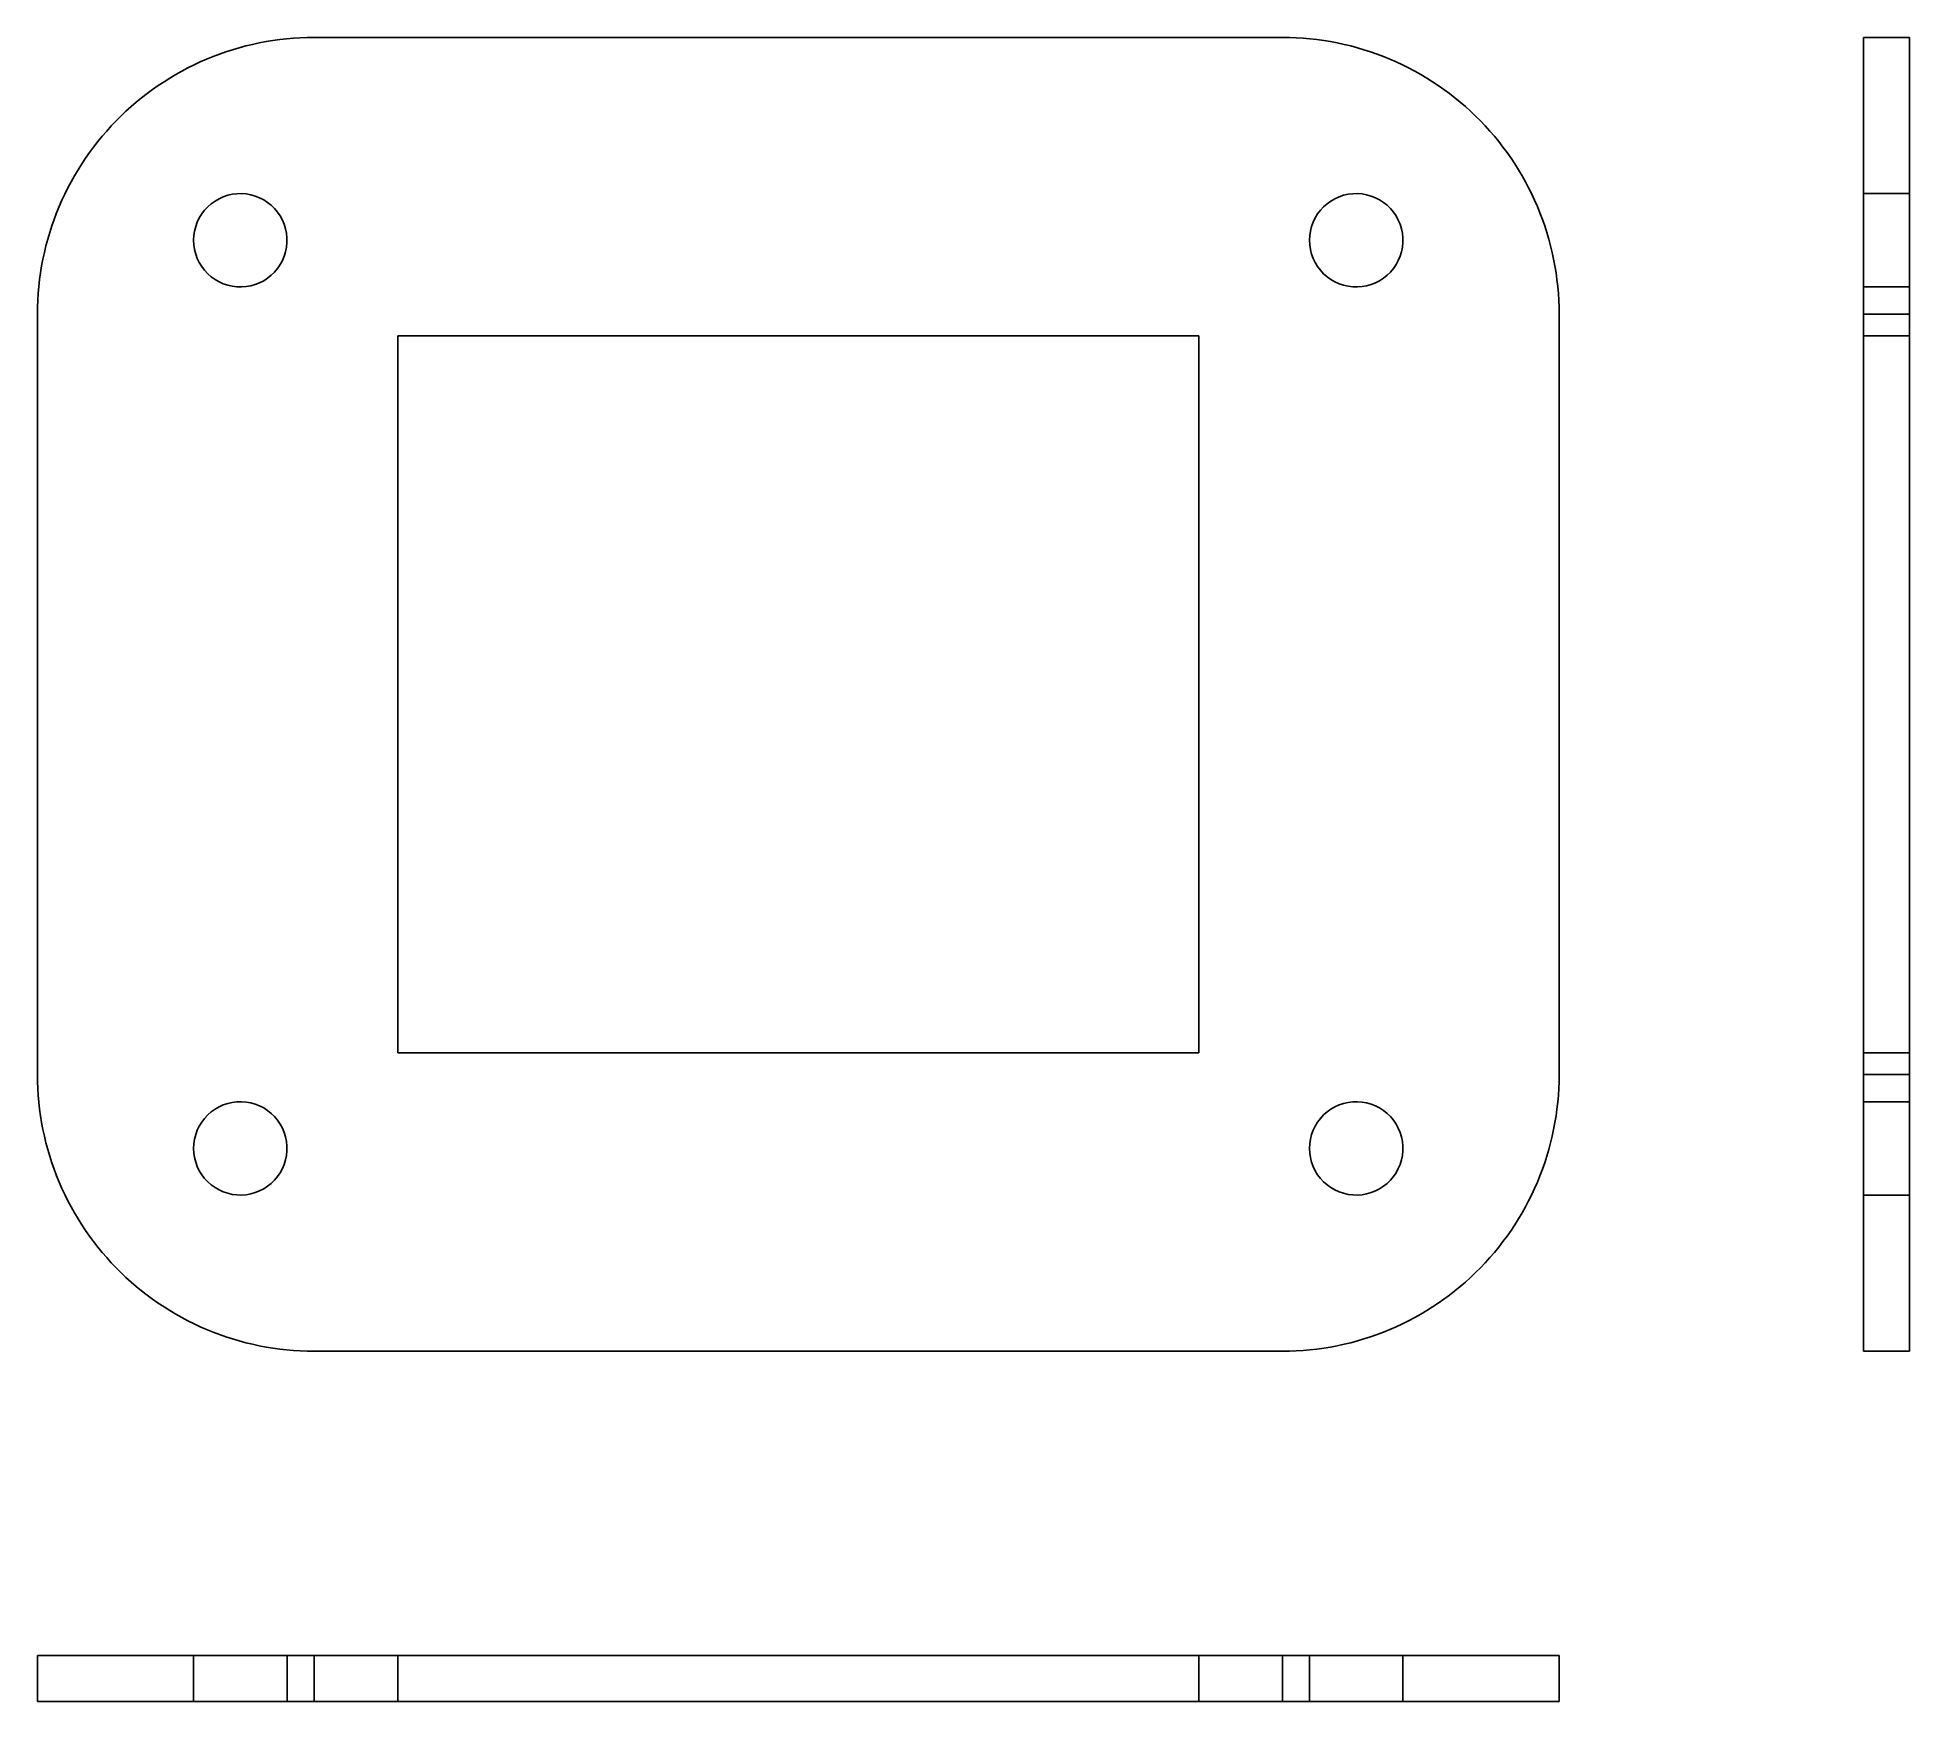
# Model space of a CAD drawing. Extents: x 0 to 1.85, y 0 to 1.64.
import ezdxf

# ---------------------------------------------------------------- set-up
doc = ezdxf.new("R2010")
doc.units = 0
doc.linetypes.add('HIDDEN', pattern=[0.075, 0.050025, -0.024975])
for name, color, linetype in [('FRONT', 7, 'CONTINUOUS'), ('LEFT', 7, 'CONTINUOUS'), ('LEFT_HID', 7, 'HIDDEN'), ('TOP', 7, 'CONTINUOUS'), ('TOP_HID', 7, 'HIDDEN')]:
    doc.layers.add(name, color=color, linetype=linetype)

msp = doc.modelspace()

# ---------------------------------------------------------------- linework, layer by layer
at = {"layer": 'FRONT'}
for p, q in [((0.179449, 1.624462), (0.173089, 1.622056)), ((0.185867, 1.626707), (0.179449, 1.624462)), ((0.192339, 1.628793), (0.185867, 1.626707)), ((0.198862, 1.630716), (0.192339, 1.628793)), ((0.20543, 1.632476), (0.198862, 1.630716)), ((0.21204, 1.634071), (0.20543, 1.632476)), ((0.218687, 1.635502), (0.21204, 1.634071)), ((0.225369, 1.636766), (0.218687, 1.635502)), ((0.232079, 1.637863), (0.225369, 1.636766)), ((0.238815, 1.638793), (0.232079, 1.637863)), ((0.245572, 1.639554), (0.238815, 1.638793)), ((0.252346, 1.640146), (0.245572, 1.639554)), ((0.259133, 1.64057), (0.252346, 1.640146)), ((0.265928, 1.640824), (0.259133, 1.64057)), ((0.272727, 1.640909), (0.265928, 1.640824)), ((1.227273, 1.640909), (0.272727, 1.640909)), ((1.234072, 1.640824), (1.227273, 1.640909)), ((1.240867, 1.64057), (1.234072, 1.640824)), ((1.247654, 1.640146), (1.240867, 1.64057)), ((1.254428, 1.639554), (1.247654, 1.640146)), ((1.261185, 1.638793), (1.254428, 1.639554)), ((1.267921, 1.637863), (1.261185, 1.638793)), ((1.274631, 1.636766), (1.267921, 1.637863)), ((1.281313, 1.635502), (1.274631, 1.636766)), ((1.28796, 1.634071), (1.281313, 1.635502)), ((1.29457, 1.632476), (1.28796, 1.634071)), ((1.301138, 1.630716), (1.29457, 1.632476)), ((1.307661, 1.628793), (1.301138, 1.630716)), ((1.314133, 1.626707), (1.307661, 1.628793)), ((1.320551, 1.624462), (1.314133, 1.626707)), ((1.326911, 1.622056), (1.320551, 1.624462)), ((0.142294, 1.607697), (0.136364, 1.604371)), ((0.148306, 1.610874), (0.142294, 1.607697)), ((0.154395, 1.613901), (0.148306, 1.610874)), ((0.160558, 1.616774), (0.154395, 1.613901)), ((0.166791, 1.619494), (0.160558, 1.616774)), ((0.173089, 1.622056), (0.166791, 1.619494)), ((1.333209, 1.619494), (1.326911, 1.622056)), ((1.339442, 1.616774), (1.333209, 1.619494)), ((1.345605, 1.613901), (1.339442, 1.616774)), ((1.351694, 1.610874), (1.345605, 1.613901)), ((1.357706, 1.607697), (1.351694, 1.610874)), ((1.363636, 1.604371), (1.357706, 1.607697)), ((0.113524, 1.589619), (0.108053, 1.585582)), ((0.119095, 1.59352), (0.113524, 1.589619)), ((0.12476, 1.59728), (0.119095, 1.59352)), ((0.130518, 1.600898), (0.12476, 1.59728)), ((0.136364, 1.604371), (0.130518, 1.600898)), ((1.369482, 1.600898), (1.363636, 1.604371)), ((1.37524, 1.59728), (1.369482, 1.600898)), ((1.380905, 1.59352), (1.37524, 1.59728)), ((1.386476, 1.589619), (1.380905, 1.59352)), ((1.391947, 1.585582), (1.386476, 1.589619)), ((0.092267, 1.572668), (0.087226, 1.568105)), ((0.097422, 1.577103), (0.092267, 1.572668)), ((0.102685, 1.581409), (0.097422, 1.577103)), ((0.108053, 1.585582), (0.102685, 1.581409)), ((1.397315, 1.581409), (1.391947, 1.585582)), ((1.402578, 1.577103), (1.397315, 1.581409)), ((1.407733, 1.572668), (1.402578, 1.577103)), ((1.412774, 1.568105), (1.407733, 1.572668)), ((0.072804, 1.553683), (0.068241, 1.548642)), ((0.077491, 1.55861), (0.072804, 1.553683)), ((0.082299, 1.563418), (0.077491, 1.55861)), ((0.087226, 1.568105), (0.082299, 1.563418)), ((1.417701, 1.563418), (1.412774, 1.568105)), ((1.422509, 1.55861), (1.417701, 1.563418)), ((1.427196, 1.553683), (1.422509, 1.55861)), ((1.431759, 1.548642), (1.427196, 1.553683)), ((0.055327, 1.532856), (0.05129, 1.527385)), ((0.059501, 1.538224), (0.055327, 1.532856)), ((0.063806, 1.543488), (0.059501, 1.538224)), ((0.068241, 1.548642), (0.063806, 1.543488)), ((1.436194, 1.543488), (1.431759, 1.548642)), ((1.440499, 1.538224), (1.436194, 1.543488)), ((1.444673, 1.532856), (1.440499, 1.538224)), ((1.44871, 1.527385), (1.444673, 1.532856)), ((0.043629, 1.516149), (0.040012, 1.510391)), ((0.047389, 1.521815), (0.043629, 1.516149)), ((0.05129, 1.527385), (0.047389, 1.521815)), ((1.452611, 1.521815), (1.44871, 1.527385)), ((1.456371, 1.516149), (1.452611, 1.521815)), ((1.459988, 1.510391), (1.456371, 1.516149)), ((0.033212, 1.498615), (0.030035, 1.492603)), ((0.036539, 1.504545), (0.033212, 1.498615)), ((0.040012, 1.510391), (0.036539, 1.504545)), ((1.463461, 1.504545), (1.459988, 1.510391)), ((1.466788, 1.498615), (1.463461, 1.504545)), ((1.469965, 1.492603), (1.466788, 1.498615)), ((0.024135, 1.480351), (0.021416, 1.474119)), ((0.027008, 1.486514), (0.024135, 1.480351)), ((0.030035, 1.492603), (0.027008, 1.486514)), ((0.171305, 1.476891), (0.167865, 1.473855)), ((0.175031, 1.479569), (0.171305, 1.476891)), ((0.179004, 1.481863), (0.175031, 1.479569)), ((0.183186, 1.48375), (0.179004, 1.481863)), ((0.187535, 1.485212), (0.183186, 1.48375)), ((0.192008, 1.486233), (0.187535, 1.485212)), ((0.196561, 1.486803), (0.192008, 1.486233)), ((0.201147, 1.486918), (0.196561, 1.486803)), ((0.205723, 1.486575), (0.201147, 1.486918)), ((0.210241, 1.485778), (0.205723, 1.486575)), ((0.214658, 1.484535), (0.210241, 1.485778)), ((0.218929, 1.482859), (0.214658, 1.484535)), ((0.223011, 1.480766), (0.218929, 1.482859)), ((0.226865, 1.478277), (0.223011, 1.480766)), ((0.230453, 1.475416), (0.226865, 1.478277)), ((1.271305, 1.476891), (1.267865, 1.473855)), ((1.275031, 1.479569), (1.271305, 1.476891)), ((1.279004, 1.481863), (1.275031, 1.479569)), ((1.283186, 1.48375), (1.279004, 1.481863)), ((1.287535, 1.485212), (1.283186, 1.48375)), ((1.292008, 1.486233), (1.287535, 1.485212)), ((1.296561, 1.486803), (1.292008, 1.486233)), ((1.301147, 1.486918), (1.296561, 1.486803)), ((1.305723, 1.486575), (1.301147, 1.486918)), ((1.310241, 1.485778), (1.305723, 1.486575)), ((1.314658, 1.484535), (1.310241, 1.485778)), ((1.318929, 1.482859), (1.314658, 1.484535)), ((1.323011, 1.480766), (1.318929, 1.482859)), ((1.326865, 1.478277), (1.323011, 1.480766)), ((1.330453, 1.475416), (1.326865, 1.478277)), ((1.472992, 1.486514), (1.469965, 1.492603)), ((1.475865, 1.480351), (1.472992, 1.486514)), ((1.478584, 1.474119), (1.475865, 1.480351)), ((0.016447, 1.46146), (0.014202, 1.455042)), ((0.018853, 1.46782), (0.016447, 1.46146)), ((0.021416, 1.474119), (0.018853, 1.46782)), ((0.157591, 1.458786), (0.156022, 1.454475)), ((0.159582, 1.46292), (0.157591, 1.458786)), ((0.161974, 1.466835), (0.159582, 1.46292)), ((0.164745, 1.470492), (0.161974, 1.466835)), ((0.167865, 1.473855), (0.164745, 1.470492)), ((0.233737, 1.472212), (0.230453, 1.475416)), ((0.236686, 1.468698), (0.233737, 1.472212)), ((0.239271, 1.464907), (0.236686, 1.468698)), ((0.241465, 1.460878), (0.239271, 1.464907)), ((0.243247, 1.45665), (0.241465, 1.460878)), ((1.257591, 1.458786), (1.256022, 1.454475)), ((1.259582, 1.46292), (1.257591, 1.458786)), ((1.261974, 1.466835), (1.259582, 1.46292)), ((1.264745, 1.470492), (1.261974, 1.466835)), ((1.267865, 1.473855), (1.264745, 1.470492)), ((1.333737, 1.472212), (1.330453, 1.475416)), ((1.336686, 1.468698), (1.333737, 1.472212)), ((1.339271, 1.464907), (1.336686, 1.468698)), ((1.341465, 1.460878), (1.339271, 1.464907)), ((1.343247, 1.45665), (1.341465, 1.460878)), ((1.481147, 1.46782), (1.478584, 1.474119)), ((1.483553, 1.46146), (1.481147, 1.46782)), ((1.485798, 1.455042), (1.483553, 1.46146)), ((0.010193, 1.442047), (0.008433, 1.435479)), ((0.012117, 1.44857), (0.010193, 1.442047)), ((0.014202, 1.455042), (0.012117, 1.44857)), ((0.154206, 1.445491), (0.153977, 1.440909)), ((0.153977, 1.440909), (0.154206, 1.436327)), ((0.15489, 1.450028), (0.154206, 1.445491)), ((0.156022, 1.454475), (0.15489, 1.450028)), ((0.2446, 1.452266), (0.243247, 1.45665)), ((0.245509, 1.447768), (0.2446, 1.452266)), ((0.245966, 1.443203), (0.245509, 1.447768)), ((0.245966, 1.438615), (0.245966, 1.443203)), ((1.254206, 1.445491), (1.253977, 1.440909)), ((1.253977, 1.440909), (1.254206, 1.436327)), ((1.25489, 1.450028), (1.254206, 1.445491)), ((1.256022, 1.454475), (1.25489, 1.450028)), ((1.3446, 1.452266), (1.343247, 1.45665)), ((1.345509, 1.447768), (1.3446, 1.452266)), ((1.345966, 1.443203), (1.345509, 1.447768)), ((1.345966, 1.438615), (1.345966, 1.443203)), ((1.487883, 1.44857), (1.485798, 1.455042)), ((1.489807, 1.442047), (1.487883, 1.44857)), ((1.491567, 1.435479), (1.489807, 1.442047)), ((0.005408, 1.422222), (0.004143, 1.41554)), ((0.006838, 1.428869), (0.005408, 1.422222)), ((0.008433, 1.435479), (0.006838, 1.428869)), ((0.154206, 1.436327), (0.15489, 1.43179)), ((0.15489, 1.43179), (0.156022, 1.427344)), ((0.156022, 1.427344), (0.157591, 1.423032)), ((0.157591, 1.423032), (0.159582, 1.418899)), ((0.241465, 1.420941), (0.243247, 1.425168)), ((0.243247, 1.425168), (0.2446, 1.429553)), ((0.2446, 1.429553), (0.245509, 1.43405)), ((0.245509, 1.43405), (0.245966, 1.438615)), ((1.254206, 1.436327), (1.25489, 1.43179)), ((1.25489, 1.43179), (1.256022, 1.427344)), ((1.256022, 1.427344), (1.257591, 1.423032)), ((1.257591, 1.423032), (1.259582, 1.418899)), ((1.341465, 1.420941), (1.343247, 1.425168)), ((1.343247, 1.425168), (1.3446, 1.429553)), ((1.3446, 1.429553), (1.345509, 1.43405)), ((1.345509, 1.43405), (1.345966, 1.438615)), ((1.493162, 1.428869), (1.491567, 1.435479)), ((1.494592, 1.422222), (1.493162, 1.428869)), ((1.495857, 1.41554), (1.494592, 1.422222)), ((0.003046, 1.40883), (0.002117, 1.402094)), ((0.004143, 1.41554), (0.003046, 1.40883)), ((0.159582, 1.418899), (0.161974, 1.414984)), ((0.161974, 1.414984), (0.164745, 1.411326)), ((0.164745, 1.411326), (0.167865, 1.407963)), ((0.167865, 1.407963), (0.171305, 1.404927)), ((0.171305, 1.404927), (0.175031, 1.402249)), ((0.223011, 1.401052), (0.226865, 1.403541)), ((0.226865, 1.403541), (0.230453, 1.406402)), ((0.230453, 1.406402), (0.233737, 1.409606)), ((0.233737, 1.409606), (0.236686, 1.41312)), ((0.236686, 1.41312), (0.239271, 1.416911)), ((0.239271, 1.416911), (0.241465, 1.420941)), ((1.259582, 1.418899), (1.261974, 1.414984)), ((1.261974, 1.414984), (1.264745, 1.411326)), ((1.264745, 1.411326), (1.267865, 1.407963)), ((1.267865, 1.407963), (1.271305, 1.404927)), ((1.271305, 1.404927), (1.275031, 1.402249)), ((1.323011, 1.401052), (1.326865, 1.403541)), ((1.326865, 1.403541), (1.330453, 1.406402)), ((1.330453, 1.406402), (1.333737, 1.409606)), ((1.333737, 1.409606), (1.336686, 1.41312)), ((1.336686, 1.41312), (1.339271, 1.416911)), ((1.339271, 1.416911), (1.341465, 1.420941)), ((1.496954, 1.40883), (1.495857, 1.41554)), ((1.497883, 1.402094), (1.496954, 1.40883)), ((0.000763, 1.388563), (0.000339, 1.381776)), ((0.001355, 1.395337), (0.000763, 1.388563)), ((0.002117, 1.402094), (0.001355, 1.395337)), ((0.175031, 1.402249), (0.179004, 1.399955)), ((0.179004, 1.399955), (0.183186, 1.398068)), ((0.183186, 1.398068), (0.187535, 1.396606)), ((0.187535, 1.396606), (0.192008, 1.395586)), ((0.192008, 1.395586), (0.196561, 1.395015)), ((0.196561, 1.395015), (0.201147, 1.394901)), ((0.201147, 1.394901), (0.205723, 1.395244)), ((0.205723, 1.395244), (0.210241, 1.39604)), ((0.210241, 1.39604), (0.214658, 1.397283)), ((0.214658, 1.397283), (0.218929, 1.398959)), ((0.218929, 1.398959), (0.223011, 1.401052)), ((1.275031, 1.402249), (1.279004, 1.399955)), ((1.279004, 1.399955), (1.283186, 1.398068)), ((1.283186, 1.398068), (1.287535, 1.396606)), ((1.287535, 1.396606), (1.292008, 1.395586)), ((1.292008, 1.395586), (1.296561, 1.395015)), ((1.296561, 1.395015), (1.301147, 1.394901)), ((1.301147, 1.394901), (1.305723, 1.395244)), ((1.305723, 1.395244), (1.310241, 1.39604)), ((1.310241, 1.39604), (1.314658, 1.397283)), ((1.314658, 1.397283), (1.318929, 1.398959)), ((1.318929, 1.398959), (1.323011, 1.401052)), ((1.498645, 1.395337), (1.497883, 1.402094)), ((1.499237, 1.388563), (1.498645, 1.395337)), ((1.499661, 1.381776), (1.499237, 1.388563)), ((0.000085, 1.374981), (0, 1.368182)), ((0, 1.368182), (0, 0.618182)), ((0.000339, 1.381776), (0.000085, 1.374981)), ((1.499915, 1.374981), (1.499661, 1.381776)), ((1.5, 1.368182), (1.499915, 1.374981)), ((1.5, 0.618182), (1.5, 1.368182)), ((1.144886, 1.346591), (0.355114, 1.346591)), ((0.355114, 1.346591), (0.355114, 0.639773)), ((1.144886, 0.639773), (1.144886, 1.346591)), ((0.355114, 0.639773), (1.144886, 0.639773)), ((0, 0.618182), (0.000085, 0.611383)), ((0.000085, 0.611383), (0.000339, 0.604587)), ((1.499661, 0.604587), (1.499915, 0.611383)), ((1.499915, 0.611383), (1.5, 0.618182)), ((0.000339, 0.604587), (0.000763, 0.597801)), ((0.000763, 0.597801), (0.001355, 0.591027)), ((0.001355, 0.591027), (0.002117, 0.58427)), ((0.192008, 0.590778), (0.187535, 0.589757)), ((0.196561, 0.591349), (0.192008, 0.590778)), ((0.201147, 0.591463), (0.196561, 0.591349)), ((0.205723, 0.59112), (0.201147, 0.591463)), ((0.210241, 0.590323), (0.205723, 0.59112)), ((1.292008, 0.590778), (1.287535, 0.589757)), ((1.296561, 0.591349), (1.292008, 0.590778)), ((1.301147, 0.591463), (1.296561, 0.591349)), ((1.305723, 0.59112), (1.301147, 0.591463)), ((1.310241, 0.590323), (1.305723, 0.59112)), ((1.497883, 0.58427), (1.498645, 0.591027)), ((1.498645, 0.591027), (1.499237, 0.597801)), ((1.499237, 0.597801), (1.499661, 0.604587)), ((0.002117, 0.58427), (0.003046, 0.577534)), ((0.003046, 0.577534), (0.004143, 0.570823)), ((0.164745, 0.575037), (0.161974, 0.57138)), ((0.167865, 0.578401), (0.164745, 0.575037)), ((0.171305, 0.581437), (0.167865, 0.578401)), ((0.175031, 0.584115), (0.171305, 0.581437)), ((0.179004, 0.586409), (0.175031, 0.584115)), ((0.183186, 0.588296), (0.179004, 0.586409)), ((0.187535, 0.589757), (0.183186, 0.588296)), ((0.214658, 0.589081), (0.210241, 0.590323)), ((0.218929, 0.587405), (0.214658, 0.589081)), ((0.223011, 0.585311), (0.218929, 0.587405)), ((0.226865, 0.582822), (0.223011, 0.585311)), ((0.230453, 0.579962), (0.226865, 0.582822)), ((0.233737, 0.576758), (0.230453, 0.579962)), ((0.236686, 0.573243), (0.233737, 0.576758)), ((0.239271, 0.569452), (0.236686, 0.573243)), ((1.264745, 0.575037), (1.261974, 0.57138)), ((1.267865, 0.578401), (1.264745, 0.575037)), ((1.271305, 0.581437), (1.267865, 0.578401)), ((1.275031, 0.584115), (1.271305, 0.581437)), ((1.279004, 0.586409), (1.275031, 0.584115)), ((1.283186, 0.588296), (1.279004, 0.586409)), ((1.287535, 0.589757), (1.283186, 0.588296)), ((1.314658, 0.589081), (1.310241, 0.590323)), ((1.318929, 0.587405), (1.314658, 0.589081)), ((1.323011, 0.585311), (1.318929, 0.587405)), ((1.326865, 0.582822), (1.323011, 0.585311)), ((1.330453, 0.579962), (1.326865, 0.582822)), ((1.333737, 0.576758), (1.330453, 0.579962)), ((1.336686, 0.573243), (1.333737, 0.576758)), ((1.339271, 0.569452), (1.336686, 0.573243)), ((1.495857, 0.570823), (1.496954, 0.577534)), ((1.496954, 0.577534), (1.497883, 0.58427)), ((0.004143, 0.570823), (0.005408, 0.564142)), ((0.005408, 0.564142), (0.006838, 0.557494)), ((0.006838, 0.557494), (0.008433, 0.550884)), ((0.15489, 0.554574), (0.154206, 0.550037)), ((0.156022, 0.55902), (0.15489, 0.554574)), ((0.157591, 0.563331), (0.156022, 0.55902)), ((0.159582, 0.567465), (0.157591, 0.563331)), ((0.161974, 0.57138), (0.159582, 0.567465)), ((0.241465, 0.565423), (0.239271, 0.569452)), ((0.243247, 0.561195), (0.241465, 0.565423)), ((0.2446, 0.556811), (0.243247, 0.561195)), ((0.245509, 0.552314), (0.2446, 0.556811)), ((1.25489, 0.554574), (1.254206, 0.550037)), ((1.256022, 0.55902), (1.25489, 0.554574)), ((1.257591, 0.563331), (1.256022, 0.55902)), ((1.259582, 0.567465), (1.257591, 0.563331)), ((1.261974, 0.57138), (1.259582, 0.567465)), ((1.341465, 0.565423), (1.339271, 0.569452)), ((1.343247, 0.561195), (1.341465, 0.565423)), ((1.3446, 0.556811), (1.343247, 0.561195)), ((1.345509, 0.552314), (1.3446, 0.556811)), ((1.491567, 0.550884), (1.493162, 0.557494)), ((1.493162, 0.557494), (1.494592, 0.564142)), ((1.494592, 0.564142), (1.495857, 0.570823)), ((0.008433, 0.550884), (0.010193, 0.544316)), ((0.010193, 0.544316), (0.012117, 0.537794)), ((0.012117, 0.537794), (0.014202, 0.531322)), ((0.154206, 0.550037), (0.153977, 0.545455)), ((0.153977, 0.545455), (0.154206, 0.540872)), ((0.154206, 0.540872), (0.15489, 0.536335)), ((0.15489, 0.536335), (0.156022, 0.531889)), ((0.2446, 0.534098), (0.245509, 0.538595)), ((0.245966, 0.547749), (0.245509, 0.552314)), ((0.245509, 0.538595), (0.245966, 0.543161)), ((0.245966, 0.543161), (0.245966, 0.547749)), ((1.254206, 0.550037), (1.253977, 0.545455)), ((1.253977, 0.545455), (1.254206, 0.540872)), ((1.254206, 0.540872), (1.25489, 0.536335)), ((1.25489, 0.536335), (1.256022, 0.531889)), ((1.3446, 0.534098), (1.345509, 0.538595)), ((1.345966, 0.547749), (1.345509, 0.552314)), ((1.345509, 0.538595), (1.345966, 0.543161)), ((1.345966, 0.543161), (1.345966, 0.547749)), ((1.485798, 0.531322), (1.487883, 0.537794)), ((1.487883, 0.537794), (1.489807, 0.544316)), ((1.489807, 0.544316), (1.491567, 0.550884)), ((0.014202, 0.531322), (0.016447, 0.524904)), ((0.016447, 0.524904), (0.018853, 0.518543)), ((0.018853, 0.518543), (0.021416, 0.512245)), ((0.156022, 0.531889), (0.157591, 0.527578)), ((0.157591, 0.527578), (0.159582, 0.523444)), ((0.159582, 0.523444), (0.161974, 0.519529)), ((0.161974, 0.519529), (0.164745, 0.515872)), ((0.233737, 0.514151), (0.236686, 0.517666)), ((0.236686, 0.517666), (0.239271, 0.521457)), ((0.239271, 0.521457), (0.241465, 0.525486)), ((0.241465, 0.525486), (0.243247, 0.529714)), ((0.243247, 0.529714), (0.2446, 0.534098)), ((1.256022, 0.531889), (1.257591, 0.527578)), ((1.257591, 0.527578), (1.259582, 0.523444)), ((1.259582, 0.523444), (1.261974, 0.519529)), ((1.261974, 0.519529), (1.264745, 0.515872)), ((1.333737, 0.514151), (1.336686, 0.517666)), ((1.336686, 0.517666), (1.339271, 0.521457)), ((1.339271, 0.521457), (1.341465, 0.525486)), ((1.341465, 0.525486), (1.343247, 0.529714)), ((1.343247, 0.529714), (1.3446, 0.534098)), ((1.478584, 0.512245), (1.481147, 0.518543)), ((1.481147, 0.518543), (1.483553, 0.524904)), ((1.483553, 0.524904), (1.485798, 0.531322)), ((0.021416, 0.512245), (0.024135, 0.506013)), ((0.024135, 0.506013), (0.027008, 0.49985)), ((0.027008, 0.49985), (0.030035, 0.493761)), ((0.164745, 0.515872), (0.167865, 0.512508)), ((0.167865, 0.512508), (0.171305, 0.509473)), ((0.171305, 0.509473), (0.175031, 0.506794)), ((0.175031, 0.506794), (0.179004, 0.5045)), ((0.179004, 0.5045), (0.183186, 0.502613)), ((0.183186, 0.502613), (0.187535, 0.501152)), ((0.187535, 0.501152), (0.192008, 0.500131)), ((0.192008, 0.500131), (0.196561, 0.499561)), ((0.196561, 0.499561), (0.201147, 0.499446)), ((0.201147, 0.499446), (0.205723, 0.499789)), ((0.205723, 0.499789), (0.210241, 0.500586)), ((0.210241, 0.500586), (0.214658, 0.501828)), ((0.214658, 0.501828), (0.218929, 0.503505)), ((0.218929, 0.503505), (0.223011, 0.505598)), ((0.223011, 0.505598), (0.226865, 0.508087)), ((0.226865, 0.508087), (0.230453, 0.510948)), ((0.230453, 0.510948), (0.233737, 0.514151)), ((1.264745, 0.515872), (1.267865, 0.512508)), ((1.267865, 0.512508), (1.271305, 0.509473)), ((1.271305, 0.509473), (1.275031, 0.506794)), ((1.275031, 0.506794), (1.279004, 0.5045)), ((1.279004, 0.5045), (1.283186, 0.502613)), ((1.283186, 0.502613), (1.287535, 0.501152)), ((1.287535, 0.501152), (1.292008, 0.500131)), ((1.292008, 0.500131), (1.296561, 0.499561)), ((1.296561, 0.499561), (1.301147, 0.499446)), ((1.301147, 0.499446), (1.305723, 0.499789)), ((1.305723, 0.499789), (1.310241, 0.500586)), ((1.310241, 0.500586), (1.314658, 0.501828)), ((1.314658, 0.501828), (1.318929, 0.503505)), ((1.318929, 0.503505), (1.323011, 0.505598)), ((1.323011, 0.505598), (1.326865, 0.508087)), ((1.326865, 0.508087), (1.330453, 0.510948)), ((1.330453, 0.510948), (1.333737, 0.514151)), ((1.469965, 0.493761), (1.472992, 0.49985)), ((1.472992, 0.49985), (1.475865, 0.506013)), ((1.475865, 0.506013), (1.478584, 0.512245)), ((0.030035, 0.493761), (0.033212, 0.487749)), ((0.033212, 0.487749), (0.036539, 0.481818)), ((0.036539, 0.481818), (0.040012, 0.475972)), ((1.459988, 0.475972), (1.463461, 0.481818)), ((1.463461, 0.481818), (1.466788, 0.487749)), ((1.466788, 0.487749), (1.469965, 0.493761)), ((0.040012, 0.475972), (0.043629, 0.470215)), ((0.043629, 0.470215), (0.047389, 0.464549)), ((0.047389, 0.464549), (0.05129, 0.458979)), ((1.44871, 0.458979), (1.452611, 0.464549)), ((1.452611, 0.464549), (1.456371, 0.470215)), ((1.456371, 0.470215), (1.459988, 0.475972)), ((0.05129, 0.458979), (0.055327, 0.453508)), ((0.055327, 0.453508), (0.059501, 0.448139)), ((0.059501, 0.448139), (0.063806, 0.442876)), ((1.436194, 0.442876), (1.440499, 0.448139)), ((1.440499, 0.448139), (1.444673, 0.453508)), ((1.444673, 0.453508), (1.44871, 0.458979)), ((0.063806, 0.442876), (0.068241, 0.437722)), ((0.068241, 0.437722), (0.072804, 0.43268)), ((0.072804, 0.43268), (0.077491, 0.427754)), ((0.077491, 0.427754), (0.082299, 0.422945)), ((1.417701, 0.422945), (1.422509, 0.427754)), ((1.422509, 0.427754), (1.427196, 0.43268)), ((1.427196, 0.43268), (1.431759, 0.437722)), ((1.431759, 0.437722), (1.436194, 0.442876)), ((0.082299, 0.422945), (0.087226, 0.418259)), ((0.087226, 0.418259), (0.092267, 0.413696)), ((0.092267, 0.413696), (0.097422, 0.409261)), ((0.097422, 0.409261), (0.102685, 0.404955)), ((1.397315, 0.404955), (1.402578, 0.409261)), ((1.402578, 0.409261), (1.407733, 0.413696)), ((1.407733, 0.413696), (1.412774, 0.418259)), ((1.412774, 0.418259), (1.417701, 0.422945)), ((0.102685, 0.404955), (0.108053, 0.400782)), ((0.108053, 0.400782), (0.113524, 0.396744)), ((0.113524, 0.396744), (0.119095, 0.392844)), ((0.119095, 0.392844), (0.12476, 0.389084)), ((0.12476, 0.389084), (0.130518, 0.385466)), ((1.369482, 0.385466), (1.37524, 0.389084)), ((1.37524, 0.389084), (1.380905, 0.392844)), ((1.380905, 0.392844), (1.386476, 0.396744)), ((1.386476, 0.396744), (1.391947, 0.400782)), ((1.391947, 0.400782), (1.397315, 0.404955)), ((0.130518, 0.385466), (0.136364, 0.381993)), ((0.136364, 0.381993), (0.142294, 0.378667)), ((0.142294, 0.378667), (0.148306, 0.37549)), ((0.148306, 0.37549), (0.154395, 0.372463)), ((0.154395, 0.372463), (0.160558, 0.369589)), ((0.160558, 0.369589), (0.166791, 0.36687)), ((1.333209, 0.36687), (1.339442, 0.369589)), ((1.339442, 0.369589), (1.345605, 0.372463)), ((1.345605, 0.372463), (1.351694, 0.37549)), ((1.351694, 0.37549), (1.357706, 0.378667)), ((1.357706, 0.378667), (1.363636, 0.381993)), ((1.363636, 0.381993), (1.369482, 0.385466)), ((0.166791, 0.36687), (0.173089, 0.364307)), ((0.173089, 0.364307), (0.179449, 0.361902)), ((0.179449, 0.361902), (0.185867, 0.359656)), ((0.185867, 0.359656), (0.192339, 0.357571)), ((0.192339, 0.357571), (0.198862, 0.355648)), ((0.198862, 0.355648), (0.20543, 0.353888)), ((0.20543, 0.353888), (0.21204, 0.352292)), ((0.21204, 0.352292), (0.218687, 0.350862)), ((0.218687, 0.350862), (0.225369, 0.349598)), ((1.274631, 0.349598), (1.281313, 0.350862)), ((1.281313, 0.350862), (1.28796, 0.352292)), ((1.28796, 0.352292), (1.29457, 0.353888)), ((1.29457, 0.353888), (1.301138, 0.355648)), ((1.301138, 0.355648), (1.307661, 0.357571)), ((1.307661, 0.357571), (1.314133, 0.359656)), ((1.314133, 0.359656), (1.320551, 0.361902)), ((1.320551, 0.361902), (1.326911, 0.364307)), ((1.326911, 0.364307), (1.333209, 0.36687)), ((0.225369, 0.349598), (0.232079, 0.348501)), ((0.232079, 0.348501), (0.238815, 0.347571)), ((0.238815, 0.347571), (0.245572, 0.34681)), ((0.245572, 0.34681), (0.252346, 0.346217)), ((0.252346, 0.346217), (0.259133, 0.345794)), ((0.259133, 0.345794), (0.265928, 0.345539)), ((0.265928, 0.345539), (0.272727, 0.345455)), ((0.272727, 0.345455), (1.227273, 0.345455)), ((1.227273, 0.345455), (1.234072, 0.345539)), ((1.234072, 0.345539), (1.240867, 0.345794)), ((1.240867, 0.345794), (1.247654, 0.346217)), ((1.247654, 0.346217), (1.254428, 0.34681)), ((1.254428, 0.34681), (1.261185, 0.347571)), ((1.261185, 0.347571), (1.267921, 0.348501)), ((1.267921, 0.348501), (1.274631, 0.349598))]:
    msp.add_line(p, q, dxfattribs=at)
at = {"layer": 'LEFT'}
for p, q in [((1.845455, 1.640909), (1.8, 1.640909)), ((1.8, 1.640909), (1.8, 1.368182)), ((1.845455, 1.640909), (1.845455, 1.368182)), ((1.8, 1.368182), (1.8, 0.618182)), ((1.845455, 1.368182), (1.8, 1.368182)), ((1.845455, 1.368182), (1.845455, 0.618182)), ((1.8, 0.618182), (1.8, 0.345455)), ((1.845455, 0.618182), (1.8, 0.618182)), ((1.845455, 0.618182), (1.845455, 0.345455)), ((1.845455, 0.345455), (1.8, 0.345455))]:
    msp.add_line(p, q, dxfattribs=at)
at = {"layer": 'LEFT_HID', "linetype": 'HIDDEN'}
for p, q in [((1.8, 1.394886), (1.8, 1.486932)), ((1.8, 1.486932), (1.8, 1.440909)), ((1.8, 1.394886), (1.8, 1.486932)), ((1.8, 1.486932), (1.8, 1.440909)), ((1.8, 1.486932), (1.845455, 1.486932)), ((1.8, 1.486932), (1.845455, 1.486932)), ((1.845455, 1.394886), (1.845455, 1.486932)), ((1.845455, 1.486932), (1.845455, 1.440909)), ((1.845455, 1.394886), (1.845455, 1.486932)), ((1.845455, 1.486932), (1.845455, 1.440909)), ((1.8, 1.440909), (1.8, 1.394886)), ((1.8, 1.440909), (1.8, 1.394886)), ((1.845455, 1.440909), (1.845455, 1.394886)), ((1.845455, 1.440909), (1.845455, 1.394886)), ((1.8, 1.394886), (1.845455, 1.394886)), ((1.8, 1.394886), (1.845455, 1.394886)), ((1.8, 0.639773), (1.8, 1.346591)), ((1.845455, 1.346591), (1.8, 1.346591)), ((1.845455, 1.346591), (1.8, 1.346591)), ((1.8, 1.346591), (1.8, 0.639773)), ((1.845455, 0.639773), (1.845455, 1.346591)), ((1.845455, 1.346591), (1.845455, 0.639773)), ((1.845455, 0.639773), (1.8, 0.639773)), ((1.845455, 0.639773), (1.8, 0.639773)), ((1.8, 0.499432), (1.8, 0.591477)), ((1.8, 0.591477), (1.8, 0.545455)), ((1.8, 0.499432), (1.8, 0.591477)), ((1.8, 0.591477), (1.8, 0.545455)), ((1.8, 0.591477), (1.845455, 0.591477)), ((1.8, 0.591477), (1.845455, 0.591477)), ((1.845455, 0.499432), (1.845455, 0.591477)), ((1.845455, 0.591477), (1.845455, 0.545455)), ((1.845455, 0.499432), (1.845455, 0.591477)), ((1.845455, 0.591477), (1.845455, 0.545455)), ((1.8, 0.545455), (1.8, 0.499432)), ((1.8, 0.545455), (1.8, 0.499432)), ((1.845455, 0.545455), (1.845455, 0.499432)), ((1.845455, 0.545455), (1.845455, 0.499432)), ((1.8, 0.499432), (1.845455, 0.499432)), ((1.8, 0.499432), (1.845455, 0.499432))]:
    msp.add_line(p, q, dxfattribs=at)
at = {"layer": 'TOP'}
for p, q in [((0.272727, 0.045455), (0, 0.045455)), ((0, 0), (0, 0.045455)), ((1.227273, 0.045455), (0.272727, 0.045455)), ((0.272727, 0), (0.272727, 0.045455)), ((1.5, 0.045455), (1.227273, 0.045455)), ((1.227273, 0), (1.227273, 0.045455)), ((1.5, 0), (1.5, 0.045455)), ((0.272727, 0), (0, 0)), ((1.227273, 0), (0.272727, 0)), ((1.5, 0), (1.227273, 0))]:
    msp.add_line(p, q, dxfattribs=at)
at = {"layer": 'TOP_HID', "linetype": 'HIDDEN'}
for p, q in [((0.153977, 0), (0.153977, 0.045455)), ((0.153977, 0.045455), (0.246023, 0.045455)), ((0.246023, 0.045455), (0.153977, 0.045455)), ((0.153977, 0), (0.153977, 0.045455)), ((0.153977, 0.045455), (0.246023, 0.045455)), ((0.246023, 0.045455), (0.153977, 0.045455)), ((0.246023, 0.045455), (0.246023, 0)), ((0.246023, 0.045455), (0.246023, 0)), ((0.355114, 0), (0.355114, 0.045455)), ((0.355114, 0.045455), (1.144886, 0.045455)), ((1.144886, 0.045455), (0.355114, 0.045455)), ((0.355114, 0), (0.355114, 0.045455)), ((1.144886, 0), (1.144886, 0.045455)), ((1.144886, 0), (1.144886, 0.045455)), ((1.253977, 0), (1.253977, 0.045455)), ((1.253977, 0.045455), (1.346023, 0.045455)), ((1.346023, 0.045455), (1.253977, 0.045455)), ((1.253977, 0), (1.253977, 0.045455)), ((1.253977, 0.045455), (1.346023, 0.045455)), ((1.346023, 0.045455), (1.253977, 0.045455)), ((1.346023, 0.045455), (1.346023, 0)), ((1.346023, 0.045455), (1.346023, 0)), ((0.153977, 0), (0.246023, 0)), ((0.246023, 0), (0.153977, 0)), ((0.153977, 0), (0.246023, 0)), ((0.246023, 0), (0.153977, 0)), ((0.355114, 0), (1.144886, 0)), ((1.144886, 0), (0.355114, 0)), ((1.253977, 0), (1.346023, 0)), ((1.346023, 0), (1.253977, 0)), ((1.253977, 0), (1.346023, 0)), ((1.346023, 0), (1.253977, 0))]:
    msp.add_line(p, q, dxfattribs=at)

doc.saveas('drawing.dxf')
